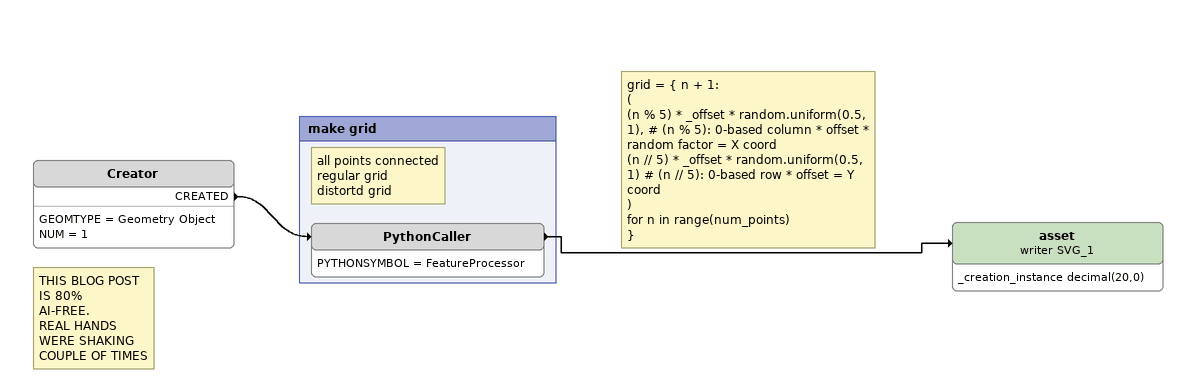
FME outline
Note: THIS BLOG POST / IS 80% / AI-FREE. / REAL HANDS / WERE SHAKING / COUPLE OF TIMES
Creator
    GEOMTYPE = Geometry Object
    NUM = 1
    CREATED -> PythonCaller
Note: grid = { n + 1: / ( / (n % 5) * _offset * random.uniform(0.5, 1), # (n % 5): 0-based column * offset * random factor = X coord / (n // 5) * _offset * random.uniform(0.5, 1) # (n // 5): 0-based row * offset = Y coord / ) / for n in range(num_points) / }
asset (writer SVG_1)
    attributes: _creation_instance decimal(20,0)

Bookmark: make grid
Note: all points connected / regular grid / distortd grid
PythonCaller
    PYTHONSYMBOL = FeatureProcessor
    -> asset (writer SVG_1)
